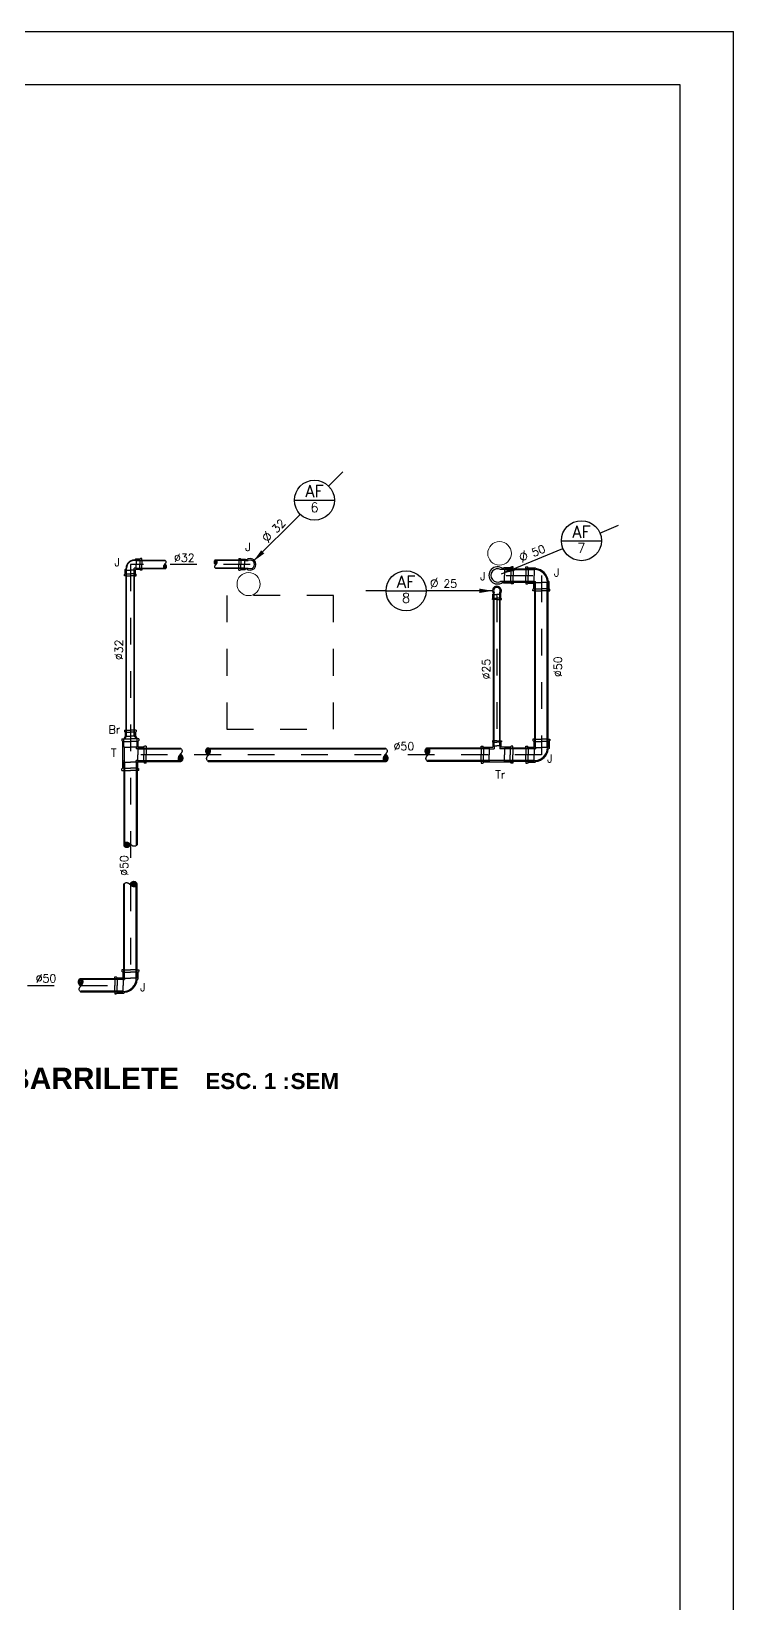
# Model space of a CAD drawing. Header units: millimetres. Extents: x -2485 to 3289, y -257 to 1952.
# Drawn here: x 63.85 to 66.48, y 21.13 to 27.02 of the extents above; entities that cross this region are included whole.
import ezdxf
from ezdxf.enums import TextEntityAlignment as Align

# ---------------------------------------------------------------- set-up
doc = ezdxf.new("R2010")
doc.units = ezdxf.units.MM
doc.header["$LTSCALE"] = 0.3
doc.linetypes.add('HID', pattern=[0.37, 0.07, -0.1, 0.03, -0.1, 0.07])
doc.linetypes.add('HIDDEN2', pattern=[0.1875, 0.125, -0.0625])
for name, color, linetype in [('AF', 4, 'Continuous'), ('PROJEÇÃO', 11, 'HIDDEN2'), ('TEX', 11, 'Continuous'), ('TEXTO', 3, 'Continuous'), ('TUB', 1, 'Continuous'), ('VISTAS', 1, 'Continuous')]:
    doc.layers.add(name, color=color, linetype=linetype)
doc.layers.add('prumada', color=9, linetype='Continuous', lineweight=15)
doc.styles.add('ROMANS', font='romans.shx', dxfattribs={"height": 0.03})
doc.styles.add('SANSSERIFBOLD', font='sasb____.pfb')

# ---------------------------------------------------------------- blocks, each defined once
blk = doc.blocks.new('N22')
at = {"layer": 'TEX'}
blk.add_line((0.3836, 0.1589), (0.4534, 0.1878), dxfattribs=at)
at = {"layer": 'TEX', "color": 5, "linetype": 'Continuous'}
blk.add_line((0.2393, 0.1302), (0.3893, 0.1302), dxfattribs=at)
at = {"layer": 'TEX', "color": 11}
blk.add_line((0.015, 0.0062), (0.245, 0.1015), dxfattribs=at)
at = {"layer": 'TEX', "color": 5, "linetype": 'Continuous'}
blk.add_circle((0.3143, 0.1302), 0.075, dxfattribs=at)
at = {"layer": 'TEX', "color": 11}
blk.add_solid([(0.0643, 0.0176), (0.058, 0.033), (0.015, 0.0062)], dxfattribs=at)
at = {"layer": 'TEX', "color": 5, "style": 'ROMANS'}
blk.add_text('%%c', height=0.04, rotation=22.5, dxfattribs=at).set_placement((0.0892, 0.0459))
at = {"layer": 'TEX', "color": 9, "linetype": 'Continuous', "style": 'ROMANS'}
for tag, height, p in [('L', 0.045, (0.3143, 0.1415)), ('N', 0.036, (0.3143, 0.0852))]:
    blk.add_attdef(tag, text='', height=height, dxfattribs=at).set_placement(p, align=Align.CENTER)
at = {"layer": 'TEX', "color": 5, "linetype": 'Continuous', "style": 'ROMANS'}
blk.add_attdef('N', (0.1351, 0.0689), '', height=0.03, rotation=22.5, dxfattribs=at)
blk = doc.blocks.new('N180')
at = {"layer": 'TEX'}
blk.add_line((-0.4152, 0), (-0.4908, 0), dxfattribs=at)
at = {"layer": 'TEX', "color": 5, "linetype": 'Continuous'}
blk.add_line((-0.4152, 0), (-0.2652, 0), dxfattribs=at)
at = {"layer": 'TEX', "color": 11}
blk.add_line((-0.016, 0), (-0.2652, 0), dxfattribs=at)
blk.add_line((-0.016, 0), (-0.2652, 0), dxfattribs=at)
at = {"layer": 'TEX', "color": 5, "linetype": 'Continuous'}
blk.add_circle((-0.3402, 0), 0.075, dxfattribs=at)
blk.add_circle((-0.3402, 0), 0.075, dxfattribs=at)
at = {"layer": 'TEX', "color": 11}
blk.add_solid([(-0.066, -0.0083), (-0.066, 0.0083), (-0.016, 0)], dxfattribs=at)
blk.add_solid([(-0.066, -0.0083), (-0.066, 0.0083), (-0.016, 0)], dxfattribs=at)
at = {"layer": 'TEX', "color": 5, "style": 'ROMANS'}
blk.add_text('%%c', height=0.04, dxfattribs=at).set_placement((-0.2518, 0.0083))
at = {"layer": 'TEX', "color": 9, "linetype": 'Continuous', "style": 'ROMANS'}
for tag, height, p in [('L', 0.045, (-0.3402, 0.0113)), ('N', 0.036, (-0.3402, -0.0449))]:
    blk.add_attdef(tag, text='', height=height, dxfattribs=at).set_placement(p, align=Align.CENTER)
at = {"layer": 'TEX', "color": 5, "linetype": 'Continuous', "style": 'ROMANS'}
blk.add_attdef('N', (-0.2006, 0.012), '', height=0.03, dxfattribs=at)
blk = doc.blocks.new('n45')
at = {"layer": 'TEX'}
blk.add_line((0.2936, 0.2936), (0.347, 0.347), dxfattribs=at)
at = {"layer": 'TEX', "color": 5, "linetype": 'Continuous'}
blk.add_line((0.1655, 0.2405), (0.3155, 0.2405), dxfattribs=at)
at = {"layer": 'TEX', "color": 11}
blk.add_line((0.0115, 0.0115), (0.1875, 0.1875), dxfattribs=at)
at = {"layer": 'TEX', "color": 5, "linetype": 'Continuous'}
blk.add_circle((0.2405, 0.2405), 0.075, dxfattribs=at)
at = {"layer": 'TEX', "color": 11}
blk.add_solid([(0.0527, 0.0409), (0.0409, 0.0527), (0.0115, 0.0115)], dxfattribs=at)
at = {"layer": 'TEX', "color": 5, "style": 'ROMANS'}
blk.add_text('%%c', height=0.04, rotation=45, dxfattribs=at).set_placement((0.0649, 0.0766))
at = {"layer": 'TEX', "color": 9, "linetype": 'Continuous', "style": 'ROMANS'}
for tag, height, p in [('L', 0.045, (0.2405, 0.2518)), ('N', 0.036, (0.2405, 0.1956))]:
    blk.add_attdef(tag, text='', height=height, dxfattribs=at).set_placement(p, align=Align.CENTER)
at = {"layer": 'TEX', "color": 5, "linetype": 'Continuous', "style": 'ROMANS'}
blk.add_attdef('N', (0.0984, 0.1153), '', height=0.03, rotation=45, dxfattribs=at)
blk = doc.blocks.new('50')
at = {"layer": 'TEX', "color": 9, "style": 'ROMANS'}
blk.add_text('%%c50', height=0.03, dxfattribs=at).set_placement((0, 0))
blk = doc.blocks.new('25')
at = {"layer": 'TEX', "color": 9, "style": 'ROMANS'}
blk.add_text('%%c25', height=0.03, dxfattribs=at).set_placement((0, 0))
blk = doc.blocks.new('32')
at = {"layer": 'TEX', "color": 9, "style": 'ROMANS'}
blk.add_text('%%c32', height=0.03, dxfattribs=at).set_placement((0, 0))
blk = doc.blocks.new('J90A50')
at = {"layer": 'AF', "color": 3}
for p, q in [((0.0239, 0.0285), (0.0208, 0.0254)), ((0.0497, 0.0285), (0.0239, 0.0285)), ((0.0267, 0.025), (0.058, 0.025)), ((0.0267, 0.025), (0.0267, 0)), ((0.0497, 0.0285), (0.0528, 0.0317)), ((0.0497, 0.025), (0.0497, 0)), ((0.0497, -0.025), (0.0497, 0)), ((0.058, 0.0317), (0.0528, 0.0317)), ((0.058, 0.025), (0.058, 0.0317)), ((0.058, 0.025), (0.058, 0)), ((0.058, -0.025), (0.058, 0)), ((-0.0285, -0.0497), (-0.0317, -0.0528)), ((-0.0317, -0.058), (-0.0317, -0.0528)), ((-0.025, -0.058), (-0.0317, -0.058)), ((-0.0285, -0.0239), (-0.0254, -0.0208)), ((-0.0285, -0.0497), (-0.0285, -0.0239)), ((-0.025, -0.0267), (-0.025, -0.058)), ((-0.025, -0.0267), (0, -0.0267)), ((-0.025, -0.0497), (0, -0.0497)), ((-0.025, -0.058), (0, -0.058)), ((0.025, -0.0267), (0, -0.0267)), ((0.025, -0.0497), (0, -0.0497)), ((0.025, -0.058), (0, -0.058)), ((0.0222, -0.0267), (0.0222, -0.0222)), ((0.0267, -0.0222), (0.0222, -0.0222)), ((0.025, -0.0267), (0.025, -0.058)), ((0.025, -0.058), (0.0317, -0.058)), ((0.0267, -0.025), (0.0267, 0)), ((0.0267, -0.025), (0.058, -0.025)), ((0.0497, -0.0285), (0.0285, -0.0285)), ((0.0285, -0.0497), (0.0285, -0.0285)), ((0.0285, -0.0497), (0.0317, -0.0528)), ((0.0317, -0.058), (0.0317, -0.0528)), ((0.0497, -0.0285), (0.0528, -0.0317)), ((0.058, -0.0317), (0.0528, -0.0317)), ((0.058, -0.025), (0.058, -0.0317))]:
    blk.add_line(p, q, dxfattribs=at)
for radius, start, end in [(0.0524, 96.43161, 173.56839), (0.0489, 90, 180)]:
    blk.add_arc((0.0267, -0.0267), radius, start, end, dxfattribs=at)
blk = doc.blocks.new('J90A32')
at = {"layer": 'AF', "color": 3}
for p, q in [((0.0139, 0.016), (0.0159, 0.016)), ((0.022, 0.0139), (0.0139, 0.0139)), ((0.0189, 0.019), (0.0159, 0.016)), ((0.0358, 0.019), (0.0189, 0.019)), ((0.022, 0.016), (0.043, 0.016)), ((0.022, 0.016), (0.022, 0.0139)), ((0.022, 0.0139), (0.022, 0)), ((0.022, -0.0139), (0.022, 0)), ((0.0358, 0.019), (0.0383, 0.0215)), ((0.0358, 0.016), (0.0358, 0)), ((0.0358, -0.016), (0.0358, 0)), ((0.043, 0.0215), (0.0383, 0.0215)), ((0.043, 0.016), (0.043, 0.0215)), ((0.043, 0.016), (0.043, 0)), ((0.043, -0.016), (0.043, 0)), ((-0.019, -0.0358), (-0.0215, -0.0383)), ((-0.0215, -0.043), (-0.0215, -0.0383)), ((-0.016, -0.043), (-0.0215, -0.043)), ((-0.019, -0.0189), (-0.016, -0.0159)), ((-0.019, -0.0358), (-0.019, -0.0189)), ((-0.016, -0.0139), (-0.016, -0.0159)), ((-0.016, -0.022), (-0.016, -0.043)), ((-0.016, -0.022), (-0.0139, -0.022)), ((-0.016, -0.0358), (0, -0.0358)), ((-0.016, -0.043), (0, -0.043)), ((-0.0139, -0.022), (-0.0139, -0.0139)), ((-0.0139, -0.022), (0, -0.022)), ((0.0139, -0.022), (0, -0.022)), ((0.016, -0.0358), (0, -0.0358)), ((0.016, -0.043), (0, -0.043)), ((0.0139, -0.022), (0.0139, -0.0139)), ((0.022, -0.0139), (0.0139, -0.0139)), ((0.016, -0.022), (0.0139, -0.022)), ((0.016, -0.022), (0.016, -0.043)), ((0.016, -0.043), (0.0215, -0.043)), ((0.019, -0.0358), (0.019, -0.019)), ((0.0358, -0.019), (0.019, -0.019)), ((0.019, -0.0358), (0.0215, -0.0383)), ((0.0215, -0.043), (0.0215, -0.0383)), ((0.022, -0.016), (0.022, -0.0139)), ((0.022, -0.016), (0.043, -0.016)), ((0.0358, -0.019), (0.0383, -0.0215)), ((0.043, -0.0215), (0.0383, -0.0215)), ((0.043, -0.016), (0.043, -0.0215))]:
    blk.add_line(p, q, dxfattribs=at)
for radius in [0.0299, 0.0278]:
    blk.add_arc((0.0139, -0.0139), radius, 90, 180, dxfattribs=at)
blk = doc.blocks.new('J90A32c')
at = {"layer": 'AF', "color": 3}
for p in [(0.0358, 0.016), (0.0358, -0.016)]:
    blk.add_line(p, (0.0358, 0), dxfattribs=at)
at = {"layer": 'TUB', "color": 3}
for p, q in [((0.022, 0.0139), (0.0079, 0.0139)), ((0.0159, 0.016), (0.0144, 0.016)), ((0.0189, 0.019), (0.0159, 0.016)), ((0.0358, 0.019), (0.0189, 0.019)), ((0.022, 0.016), (0.043, 0.016)), ((0.022, 0.016), (0.022, 0)), ((0.022, -0.016), (0.022, 0)), ((0.0358, 0.019), (0.0383, 0.0215)), ((0.043, 0.0215), (0.0383, 0.0215)), ((0.043, 0.0215), (0.043, 0)), ((0.043, -0.0215), (0.043, 0)), ((0.022, -0.0139), (0.0079, -0.0139)), ((0.0159, -0.016), (0.0144, -0.016)), ((0.019, -0.0189), (0.016, -0.0159)), ((0.0358, -0.019), (0.0189, -0.019)), ((0.022, -0.016), (0.043, -0.016)), ((0.0358, -0.019), (0.0383, -0.0215)), ((0.043, -0.0215), (0.0383, -0.0215))]:
    blk.add_line(p, q, dxfattribs=at)
for radius, start, end in [(0.0215, 48.08923, 311.91077), (0.016, 60.3137, 299.6863)]:
    blk.add_arc((0, 0), radius, start, end, dxfattribs=at)
blk = doc.blocks.new('T50')
at = {"layer": 'AF', "color": 3}
for p, q in [((-0.0315, 0.0595), (-0.0315, 0.0531)), ((-0.0315, 0.0595), (0, 0.0595)), ((-0.025, 0.0285), (-0.025, 0.0595)), ((0.0315, 0.0595), (0, 0.0595)), ((0.025, 0.0285), (0.025, 0.0595)), ((0.0315, 0.0595), (0.0315, 0.0531)), ((-0.0285, 0.0501), (-0.0315, 0.0531)), ((-0.0285, -0.0501), (-0.0285, 0.0501)), ((-0.0285, 0.022), (-0.0285, 0.025)), ((-0.025, 0.0501), (-0.0162, 0.0501)), ((-0.022, 0.0285), (-0.025, 0.0285)), ((-0.025, 0.0285), (0, 0.0285)), ((-0.022, -0.0285), (-0.022, 0.0285)), ((-0.0162, 0.0501), (0, 0.0501)), ((0.0162, 0.0501), (0, 0.0501)), ((0.025, 0.0285), (0, 0.0285)), ((0.025, 0.0501), (0.0162, 0.0501)), ((0.022, 0.0285), (0.022, 0.022)), ((0.022, 0.0285), (0.025, 0.0285)), ((0.0285, 0.022), (0.022, 0.022)), ((0.0285, 0.0501), (0.0315, 0.0531)), ((0.0285, 0.0501), (0.0285, 0.0285)), ((0.0501, 0.0285), (0.0285, 0.0285)), ((0.0285, 0.025), (0.0595, 0.025)), ((0.0285, 0.022), (0.0285, 0.025)), ((0.0285, 0.025), (0.0285, 0)), ((0.0501, 0.0285), (0.0531, 0.0315)), ((0.0501, 0.025), (0.0501, 0.0162)), ((0.0501, 0.0162), (0.0501, 0)), ((0.0595, 0.0315), (0.0531, 0.0315)), ((0.0595, 0.0315), (0.0595, 0)), ((-0.0285, -0.0501), (-0.0315, -0.0531)), ((-0.0315, -0.0595), (-0.0315, -0.0531)), ((-0.0285, -0.022), (-0.0285, -0.025)), ((-0.025, -0.0285), (-0.025, -0.0595)), ((-0.025, -0.0285), (0, -0.0285)), ((-0.022, -0.0285), (-0.025, -0.0285)), ((-0.025, -0.0501), (-0.0162, -0.0501)), ((-0.0162, -0.0501), (0, -0.0501)), ((0.025, -0.0285), (0, -0.0285)), ((0.0162, -0.0501), (0, -0.0501)), ((0.025, -0.0501), (0.0162, -0.0501)), ((0.022, -0.0285), (0.022, -0.022)), ((0.0285, -0.022), (0.022, -0.022)), ((0.022, -0.0285), (0.025, -0.0285)), ((0.025, -0.0285), (0.025, -0.0595)), ((0.0285, -0.025), (0.0285, 0)), ((0.0285, -0.022), (0.0285, -0.025)), ((0.0285, -0.025), (0.0595, -0.025)), ((0.0285, -0.0501), (0.0285, -0.0285)), ((0.0501, -0.0285), (0.0285, -0.0285)), ((0.0285, -0.0501), (0.0315, -0.0531)), ((0.0315, -0.0595), (0.0315, -0.0531)), ((0.0501, -0.0162), (0.0501, 0)), ((0.0501, -0.025), (0.0501, -0.0162)), ((0.0501, -0.0285), (0.0531, -0.0315)), ((0.0595, -0.0315), (0.0531, -0.0315)), ((0.0595, -0.0315), (0.0595, 0)), ((-0.0315, -0.0595), (0, -0.0595)), ((0.0315, -0.0595), (0, -0.0595))]:
    blk.add_line(p, q, dxfattribs=at)
blk = doc.blocks.new('BR50X32')
at = {"layer": 'AF', "color": 3}
for p, q in [((0, 0.025), (0.031, 0.025)), ((0, 0.025), (0, 0)), ((0, -0.025), (0, 0)), ((0.031, 0.025), (0.031, 0)), ((0.0414, 0.019), (0.031, 0.025)), ((0.031, 0.025), (0.031, 0)), ((0.0406, 0.016), (0.031, 0.0215)), ((0.031, -0.025), (0.031, 0)), ((0.031, -0.025), (0.031, 0)), ((0.0406, 0.0139), (0.0406, 0.016)), ((0.0406, 0.0139), (0.0406, 0)), ((0.0427, 0.0139), (0.0406, 0.0139)), ((0.0406, -0.0139), (0.0406, 0)), ((0.0565, 0.019), (0.0414, 0.019)), ((0.0427, 0.016), (0.0427, 0.0139)), ((0.0427, 0.016), (0.0637, 0.016)), ((0.0565, 0.019), (0.059, 0.0215)), ((0.0565, 0.016), (0.0565, 0)), ((0.0565, -0.016), (0.0565, 0)), ((0.0637, 0.0215), (0.059, 0.0215)), ((0.0637, 0.0215), (0.0637, 0)), ((0.0637, -0.0215), (0.0637, 0)), ((0, -0.025), (0.031, -0.025)), ((0.0406, -0.016), (0.031, -0.0215)), ((0.0414, -0.019), (0.031, -0.025)), ((0.0406, -0.0139), (0.0406, -0.016)), ((0.0427, -0.0139), (0.0406, -0.0139)), ((0.0565, -0.019), (0.0414, -0.019)), ((0.0427, -0.016), (0.0427, -0.0139)), ((0.0427, -0.016), (0.0637, -0.016)), ((0.0565, -0.019), (0.059, -0.0215)), ((0.0637, -0.0215), (0.059, -0.0215))]:
    blk.add_line(p, q, dxfattribs=at)
blk = doc.blocks.new('T50x25')
at = {"layer": 'AF', "color": 3}
for p, q in [((-0.0315, 0.0595), (-0.0315, 0.0531)), ((-0.025, 0.0595), (-0.0315, 0.0595)), ((-0.025, 0.0285), (-0.025, 0.0595)), ((-0.025, 0.0595), (0, 0.0595)), ((0.025, 0.0595), (0, 0.0595)), ((0.025, 0.0285), (0.025, 0.0595)), ((0.025, 0.0595), (0.0315, 0.0595)), ((0.0315, 0.0595), (0.0315, 0.0531)), ((-0.0285, 0.0501), (-0.0315, 0.0531)), ((-0.0285, -0.0501), (-0.0285, 0.0501)), ((-0.025, 0.0501), (-0.0162, 0.0501)), ((-0.025, 0.0285), (0, 0.0285)), ((-0.022, 0.0285), (-0.025, 0.0285)), ((-0.022, -0.0285), (-0.022, 0.0285)), ((-0.0162, 0.0501), (0, 0.0501)), ((0.0162, 0.0501), (0, 0.0501)), ((0.025, 0.0285), (0, 0.0285)), ((0.025, 0.0501), (0.0162, 0.0501)), ((0.022, 0.0285), (0.025, 0.0285)), ((0.022, 0.0285), (0.022, 0.0108)), ((0.033, 0.0108), (0.022, 0.0108)), ((0.0285, 0.0501), (0.0315, 0.0531)), ((0.0285, 0.0501), (0.0285, 0.015)), ((0.0465, 0.015), (0.0285, 0.015)), ((0.033, 0.0125), (0.052, 0.0125)), ((0.033, 0.0125), (0.033, 0)), ((0.0465, 0.015), (0.0485, 0.017)), ((0.0465, 0.0125), (0.0465, 0)), ((0.0465, -0.0125), (0.0465, 0)), ((0.052, 0.017), (0.0485, 0.017)), ((0.052, 0.0125), (0.052, 0.017)), ((0.052, 0), (0.052, 0.0125)), ((0.052, 0), (0.052, -0.0125)), ((-0.0285, -0.0501), (-0.0315, -0.0531)), ((-0.0315, -0.0595), (-0.0315, -0.0531)), ((-0.025, -0.0285), (0, -0.0285)), ((-0.022, -0.0285), (-0.025, -0.0285)), ((-0.025, -0.0285), (-0.025, -0.0595)), ((-0.025, -0.0501), (-0.0162, -0.0501)), ((-0.0162, -0.0501), (0, -0.0501)), ((0.025, -0.0285), (0, -0.0285)), ((0.0162, -0.0501), (0, -0.0501)), ((0.025, -0.0501), (0.0162, -0.0501)), ((0.022, -0.0285), (0.022, -0.0108)), ((0.033, -0.0108), (0.022, -0.0108)), ((0.022, -0.0285), (0.025, -0.0285)), ((0.025, -0.0285), (0.025, -0.0595)), ((0.0465, -0.015), (0.0285, -0.015)), ((0.0285, -0.0501), (0.0285, -0.015)), ((0.0285, -0.0501), (0.0315, -0.0531)), ((0.0315, -0.0595), (0.0315, -0.0531)), ((0.033, -0.0125), (0.033, 0)), ((0.033, -0.0125), (0.052, -0.0125)), ((0.0465, -0.015), (0.0485, -0.017)), ((0.052, -0.017), (0.0485, -0.017)), ((0.052, -0.0125), (0.052, -0.017)), ((-0.025, -0.0595), (-0.0315, -0.0595)), ((-0.025, -0.0595), (0, -0.0595)), ((0.025, -0.0595), (0, -0.0595)), ((0.025, -0.0595), (0.0315, -0.0595))]:
    blk.add_line(p, q, dxfattribs=at)
blk = doc.blocks.new('j90a50c')
at = {"layer": 'AF', "color": 3}
for p, q in [((0.0267, 0.0223), (0.0114, 0.0223)), ((0.0208, 0.0254), (0.0198, 0.0254)), ((0.0239, 0.0285), (0.0208, 0.0254)), ((0.0497, 0.0285), (0.0239, 0.0285)), ((0.0267, 0.025), (0.058, 0.025)), ((0.0267, 0.0223), (0.0267, 0.025)), ((0.0267, 0.0223), (0.0267, 0)), ((0.0267, -0.0223), (0.0267, 0)), ((0.0497, 0.0285), (0.0528, 0.0317)), ((0.0497, 0.025), (0.0497, 0)), ((0.0497, -0.025), (0.0497, 0)), ((0.058, 0.0317), (0.0528, 0.0317)), ((0.058, 0.025), (0.058, 0.0317)), ((0.058, 0.025), (0.058, 0)), ((0.058, -0.025), (0.058, 0)), ((0.0267, -0.0223), (0.0114, -0.0223)), ((0.0208, -0.0254), (0.0198, -0.0254)), ((0.0239, -0.0285), (0.0208, -0.0254)), ((0.0497, -0.0285), (0.0239, -0.0285)), ((0.0267, -0.0223), (0.0267, -0.025)), ((0.0267, -0.025), (0.058, -0.025)), ((0.0497, -0.0285), (0.0528, -0.0317)), ((0.058, -0.0317), (0.0528, -0.0317)), ((0.058, -0.025), (0.058, -0.0317))]:
    blk.add_line(p, q, dxfattribs=at)
for radius, start, end in [(0.0323, 52.01928, 307.98072), (0.025, 62.87325, 297.12675)]:
    blk.add_arc((0, 0), radius, start, end, dxfattribs=at)
blk = doc.blocks.new('J90A25C')
at = {"layer": 'AF', "color": 3}
for p, q in [((0.0142, 0.0108), (0.0063, 0.0108)), ((0.0114, 0.0133), (0.0106, 0.0133)), ((0.0114, 0.0133), (0.0132, 0.015)), ((0.0277, 0.015), (0.0132, 0.015)), ((0.0142, 0.0125), (0.0332, 0.0125)), ((0.0142, 0.0125), (0.0142, 0)), ((0.0142, -0.0125), (0.0142, 0)), ((0.0277, 0.015), (0.0297, 0.017)), ((0.0277, 0.0125), (0.0277, 0)), ((0.0277, -0.0125), (0.0277, 0)), ((0.0332, 0.017), (0.0297, 0.017)), ((0.0332, 0), (0.0332, 0.017)), ((0.0332, 0), (0.0332, -0.017)), ((0.0142, -0.0108), (0.0063, -0.0108)), ((0.0114, -0.0133), (0.0106, -0.0133)), ((0.0114, -0.0133), (0.0132, -0.015)), ((0.0277, -0.015), (0.0132, -0.015)), ((0.0142, -0.0125), (0.0332, -0.0125)), ((0.0277, -0.015), (0.0297, -0.017)), ((0.0332, -0.017), (0.0297, -0.017))]:
    blk.add_line(p, q, dxfattribs=at)
blk.add_lwpolyline([(0.0332, 0.017), (0.0332, 0.017), (0.0332, 0.017), (0.0332, 0.017)], dxfattribs=at)
blk.add_lwpolyline([(0.0332, 0.017), (0.0332, 0.017), (0.0332, 0.017), (0.0332, 0.017)], dxfattribs=at)
for radius, start, end in [(0.017, 51.36065, 180), (0.017, 180, 308.63935), (0.0125, 59.76871, 180), (0.0125, 180, 300.23129)]:
    blk.add_arc((0, 0), radius, start, end, dxfattribs=at)
blk = doc.blocks.new('BA50')
at = {"layer": 'AF', "color": 7}
for p, q in [((-0.0083, -0.0112), (0.0032, 0.0004)), ((-0.0018, 0.0003), (-0.0027, -0.0007)), ((-0.0009, 0.0013), (-0.0018, 0.0003)), ((-0.0001, 0.0023), (-0.0009, 0.0013)), ((0.0007, 0.0032), (-0.0001, 0.0023)), ((0, 0.025), (0.0023, 0.0227)), ((0.0037, 0), (0.0005, 0.0031)), ((0.0015, 0.0041), (0.0007, 0.0032)), ((0.0022, 0.005), (0.0015, 0.0041)), ((0.0028, 0.0059), (0.0022, 0.005)), ((0.0023, 0.0227), (0.0039, 0.0206)), ((0.0034, 0.0067), (0.0028, 0.0059)), ((0.0039, 0.0075), (0.0034, 0.0067)), ((0.006, -0.0028), (0.0037, 0)), ((0.0039, 0.0206), (0.005, 0.0186)), ((0.0044, 0.0084), (0.0039, 0.0075)), ((0.0048, 0.0093), (0.0044, 0.0084)), ((0.0052, 0.0103), (0.0048, 0.0093)), ((0.005, 0.0186), (0.0057, 0.0169)), ((0.0056, 0.0114), (0.0052, 0.0103)), ((0.0059, 0.0126), (0.0056, 0.0114)), ((0.0057, 0.0169), (0.006, 0.0153)), ((0.006, 0.0139), (0.0059, 0.0126)), ((0.006, 0.0153), (0.006, 0.0139)), ((-0.0086, -0.0133), (-0.0087, -0.0144)), ((-0.0087, -0.0144), (-0.0086, -0.0155)), ((-0.0085, -0.0121), (-0.0086, -0.0133)), ((-0.0086, -0.0155), (-0.0085, -0.0166)), ((-0.0085, -0.0166), (0.0057, -0.0024)), ((-0.0083, -0.0111), (-0.0085, -0.0121)), ((-0.0085, -0.0166), (-0.0083, -0.0177)), ((-0.008, -0.01), (-0.0083, -0.0111)), ((-0.0083, -0.0177), (-0.008, -0.0188)), ((-0.0077, -0.0089), (-0.008, -0.01)), ((-0.008, -0.0188), (-0.0075, -0.0198)), ((-0.0073, -0.0079), (-0.0077, -0.0089)), ((-0.0075, -0.0198), (-0.007, -0.0208)), ((-0.0068, -0.0069), (-0.0073, -0.0079)), ((-0.0072, -0.0204), (0.0077, -0.0055)), ((-0.007, -0.0208), (-0.0063, -0.0216)), ((-0.0063, -0.0059), (-0.0068, -0.0069)), ((-0.0057, -0.0048), (-0.0063, -0.0059)), ((-0.0063, -0.0216), (-0.0056, -0.0224)), ((-0.005, -0.0038), (-0.0057, -0.0048)), ((-0.0056, -0.0224), (-0.0048, -0.0231)), ((-0.0043, -0.0028), (-0.005, -0.0038)), ((-0.0048, -0.0231), (-0.0039, -0.0237)), ((-0.0047, -0.0232), (0.0092, -0.0093)), ((-0.0035, -0.0017), (-0.0043, -0.0028)), ((-0.0039, -0.0237), (-0.0029, -0.0242)), ((-0.0027, -0.0007), (-0.0035, -0.0017)), ((-0.0029, -0.0242), (-0.0019, -0.0246)), ((-0.0019, -0.0246), (-0.001, -0.0249)), ((-0.0011, -0.0248), (0.0095, -0.0142)), ((-0.001, -0.0249), (0, -0.025)), ((0, -0.025), (0.0009, -0.025)), ((0.0009, -0.025), (0.0018, -0.0249)), ((0.0018, -0.0249), (0.0027, -0.0246)), ((0.0027, -0.0246), (0.0035, -0.0243)), ((0.0035, -0.0243), (0.0043, -0.0239)), ((0.0043, -0.0239), (0.0051, -0.0234)), ((0.0051, -0.0234), (0.0058, -0.0229)), ((0.0058, -0.0229), (0.0064, -0.0223)), ((0.0077, -0.0054), (0.006, -0.0028)), ((0.0064, -0.0223), (0.0069, -0.0217)), ((0.0069, -0.0217), (0.0075, -0.021)), ((0.0075, -0.021), (0.0079, -0.0203)), ((0.0088, -0.0078), (0.0077, -0.0054)), ((0.0079, -0.0203), (0.0083, -0.0195)), ((0.0083, -0.0195), (0.0087, -0.0186)), ((0.0087, -0.0186), (0.009, -0.0176)), ((0.0094, -0.0099), (0.0088, -0.0078)), ((0.009, -0.0176), (0.0092, -0.0164)), ((0.0092, -0.0164), (0.0094, -0.0151)), ((0.0096, -0.0118), (0.0094, -0.0099)), ((0.0094, -0.0151), (0.0096, -0.0135)), ((0.0096, -0.0135), (0.0096, -0.0118))]:
    blk.add_line(p, q, dxfattribs=at)
blk = doc.blocks.new('BA50T')
at = {"layer": 'AF', "color": 3, "linetype": 'Continuous'}
for p, q in [((0, 0.025), (0.1591, 0.025)), ((0, 0.022), (0.1591, 0.022)), ((0, -0.022), (0.1591, -0.022)), ((0, -0.025), (0.1591, -0.025))]:
    blk.add_line(p, q, dxfattribs=at)
at = {"layer": 'AF'}
blk.add_blockref('BA50', (0.1591, 0), dxfattribs=at)
blk = doc.blocks.new('BA32')
at = {"layer": 'AF', "color": 7}
for p, q in [((-0.0053, -0.0071), (0.0021, 0.0003)), ((-0.0012, 0.0002), (-0.0017, -0.0005)), ((-0.0006, 0.0008), (-0.0012, 0.0002)), ((-0.0001, 0.0015), (-0.0006, 0.0008)), ((0.0004, 0.0021), (-0.0001, 0.0015)), ((0, 0.016), (0.0014, 0.0145)), ((0.0024, 0), (0.0003, 0.002)), ((0.0009, 0.0027), (0.0004, 0.0021)), ((0.0014, 0.0032), (0.0009, 0.0027)), ((0.0014, 0.0145), (0.0025, 0.0132)), ((0.0018, 0.0037), (0.0014, 0.0032)), ((0.0022, 0.0043), (0.0018, 0.0037)), ((0.0025, 0.0048), (0.0022, 0.0043)), ((0.0039, -0.0018), (0.0024, 0)), ((0.0025, 0.0132), (0.0032, 0.0119)), ((0.0028, 0.0054), (0.0025, 0.0048)), ((0.0031, 0.006), (0.0028, 0.0054)), ((0.0033, 0.0066), (0.0031, 0.006)), ((0.0032, 0.0119), (0.0036, 0.0108)), ((0.0036, 0.0073), (0.0033, 0.0066)), ((0.0036, 0.0108), (0.0038, 0.0098)), ((0.0037, 0.008), (0.0036, 0.0073)), ((0.0039, 0.0089), (0.0037, 0.008)), ((0.0038, 0.0098), (0.0039, 0.0089)), ((-0.0054, -0.0078), (-0.0055, -0.0085)), ((-0.0055, -0.0085), (-0.0055, -0.0092)), ((-0.0055, -0.0092), (-0.0055, -0.0099)), ((-0.0055, -0.0099), (-0.0054, -0.0107)), ((-0.0054, -0.0106), (0.0036, -0.0015)), ((-0.0053, -0.0071), (-0.0054, -0.0078)), ((-0.0054, -0.0107), (-0.0053, -0.0114)), ((-0.0051, -0.0064), (-0.0053, -0.0071)), ((-0.0053, -0.0114), (-0.0051, -0.012)), ((-0.0049, -0.0057), (-0.0051, -0.0064)), ((-0.0051, -0.012), (-0.0048, -0.0127)), ((-0.0047, -0.0051), (-0.0049, -0.0057)), ((-0.0048, -0.0127), (-0.0045, -0.0133)), ((-0.0044, -0.0044), (-0.0047, -0.0051)), ((-0.0046, -0.0131), (0.005, -0.0035)), ((-0.0045, -0.0133), (-0.0041, -0.0139)), ((-0.004, -0.0038), (-0.0044, -0.0044)), ((-0.0041, -0.0139), (-0.0036, -0.0144)), ((-0.0036, -0.0031), (-0.004, -0.0038)), ((-0.0032, -0.0024), (-0.0036, -0.0031)), ((-0.0036, -0.0144), (-0.003, -0.0148)), ((-0.0027, -0.0018), (-0.0032, -0.0024)), ((-0.003, -0.0148), (0.0059, -0.0059)), ((-0.003, -0.0148), (-0.0025, -0.0152)), ((-0.0022, -0.0011), (-0.0027, -0.0018)), ((-0.0025, -0.0152), (-0.0019, -0.0155)), ((-0.0017, -0.0005), (-0.0022, -0.0011)), ((-0.0019, -0.0155), (-0.0012, -0.0158)), ((-0.0012, -0.0158), (-0.0006, -0.0159)), ((-0.0007, -0.0159), (0.0061, -0.0091)), ((-0.0006, -0.0159), (0, -0.016)), ((0, -0.016), (0.0006, -0.016)), ((0.0006, -0.016), (0.0012, -0.0159)), ((0.0012, -0.0159), (0.0017, -0.0158)), ((0.0017, -0.0158), (0.0023, -0.0155)), ((0.0023, -0.0155), (0.0028, -0.0153)), ((0.0028, -0.0153), (0.0032, -0.015)), ((0.0032, -0.015), (0.0037, -0.0146)), ((0.0037, -0.0146), (0.0041, -0.0143)), ((0.0049, -0.0035), (0.0039, -0.0018)), ((0.0041, -0.0143), (0.0044, -0.0139)), ((0.0044, -0.0139), (0.0048, -0.0135)), ((0.0048, -0.0135), (0.0051, -0.013)), ((0.0056, -0.005), (0.0049, -0.0035)), ((0.0051, -0.013), (0.0053, -0.0125)), ((0.0053, -0.0125), (0.0055, -0.0119)), ((0.0055, -0.0119), (0.0057, -0.0113)), ((0.006, -0.0063), (0.0056, -0.005)), ((0.0057, -0.0113), (0.0059, -0.0105)), ((0.0059, -0.0105), (0.006, -0.0096)), ((0.0061, -0.0076), (0.006, -0.0063)), ((0.006, -0.0096), (0.0061, -0.0087)), ((0.0061, -0.0087), (0.0061, -0.0076))]:
    blk.add_line(p, q, dxfattribs=at)
blk = doc.blocks.new('BA32T')
at = {"color": 3}
for p, q in [((0, 0.016), (0.1072, 0.016)), ((0, 0.0139), (0.1072, 0.0139)), ((0, -0.0139), (0.1072, -0.0139)), ((0, -0.016), (0.1072, -0.016))]:
    blk.add_line(p, q, dxfattribs=at)
at = {"layer": 'AF'}
blk.add_blockref('BA32', (0.1072, 0), dxfattribs=at)
blk = doc.blocks.new('PN')
at = {"layer": 'TEX', "color": 3, "linetype": 'Continuous', "style": 'SANSSERIFBOLD'}
blk.add_text('ESC. 1 :', height=0.06, dxfattribs=at).set_placement((-0.078, 0.0123), align=Align.CENTER)
at = {"layer": 'TEX', "color": 9, "style": 'SANSSERIFBOLD'}
blk.add_attdef('NOME', text='', height=0.08, dxfattribs=at).set_placement((-0.3353, 0.0123), align=Align.RIGHT)
at = {"layer": 'TEX', "color": 3, "style": 'SANSSERIFBOLD'}
blk.add_attdef('ESCALA', (0.0825, 0.0123), '', height=0.06, dxfattribs=at)

msp = doc.modelspace()

# ---------------------------------------------------------------- linework, layer by layer
at = {"color": 4, "linetype": 'Continuous'}
for p in [(49.86, 27.019655), (66.48, 15.339655)]:
    msp.add_line(p, (66.48, 27.019655), dxfattribs=at)
at = {"color": 12, "linetype": 'Continuous'}
for p, q in [((66.28, 26.819655), (50.36, 26.819655)), ((66.28, 15.539655), (66.28, 26.819655))]:
    msp.add_line(p, q, dxfattribs=at)
at = {"color": 3, "linetype": 'Continuous'}
for p, q in [((65.622859, 25.00536), (65.733968, 25.00536)), ((65.622859, 25.00236), (65.733968, 25.00236)), ((65.622859, 24.95836), (65.733968, 24.95836)), ((65.622859, 24.95536), (65.733968, 24.95536)), ((65.735635, 24.33481), (65.735635, 24.953693)), ((65.738635, 24.33481), (65.738635, 24.953693)), ((65.782635, 24.33481), (65.782635, 24.953693)), ((65.785635, 24.33481), (65.785635, 24.953693)), ((65.733968, 24.333143), (65.622365, 24.333143)), ((65.733968, 24.330143), (65.622365, 24.330143)), ((65.733968, 24.286143), (65.622365, 24.286143)), ((65.733968, 24.283143), (65.622365, 24.283143))]:
    msp.add_line(p, q, dxfattribs=at)
at = {"layer": 'AF', "color": 3}
for p, q in [((64.205238, 24.377232), (64.205238, 24.999762)), ((64.207338, 24.377232), (64.207338, 24.999762)), ((64.235138, 24.377232), (64.235138, 24.999762)), ((64.237238, 24.377232), (64.237238, 24.999762)), ((65.581365, 24.341143), (65.581365, 24.908476)), ((65.583065, 24.341143), (65.583065, 24.908476)), ((65.604665, 24.341143), (65.604665, 24.908476)), ((65.606365, 24.341143), (65.606365, 24.908476))]:
    msp.add_line(p, q, dxfattribs=at)
at = {"layer": 'AF', "color": 3, "linetype": 'Continuous'}
for p, q in [((64.512656, 24.333143), (65.176756, 24.333143)), ((64.512656, 24.330143), (65.176756, 24.330143)), ((64.512656, 24.286143), (65.176756, 24.286143)), ((64.512656, 24.283143), (65.176756, 24.283143)), ((65.565365, 24.333143), (65.33408, 24.333143)), ((65.565365, 24.330143), (65.33408, 24.330143)), ((65.565365, 24.286143), (65.33408, 24.286143)), ((65.565365, 24.283143), (65.33408, 24.283143)), ((64.196238, 24.279643), (64.196238, 23.970742)), ((64.199238, 24.279643), (64.199238, 23.970742)), ((64.243238, 24.279643), (64.243238, 23.970742)), ((64.246238, 24.279643), (64.246238, 23.970742)), ((64.196238, 23.469827), (64.196238, 23.822679)), ((64.199238, 23.469827), (64.199238, 23.822679)), ((64.243238, 23.469827), (64.243238, 23.822679)), ((64.246238, 23.469827), (64.246238, 23.822679))]:
    msp.add_line(p, q, dxfattribs=at)
at = {"layer": 'PROJEÇÃO'}
msp.add_lwpolyline([(64.582442, 24.404506), (64.982442, 24.404506), (64.982442, 24.904506), (64.582442, 24.904506)], close=True, dxfattribs=at)
at = {"layer": 'prumada'}
for centre, radius in [((65.603762, 25.062927), 0.04415), ((64.663992, 24.947956), 0.04345)]:
    msp.add_circle(centre, radius, dxfattribs=at)
at = {"layer": 'TUB', "linetype": 'HID'}
for p, q in [((64.670142, 25.021762), (64.221238, 25.021762)), ((64.221238, 25.021762), (64.221238, 23.44316)), ((65.628443, 24.98036), (65.760635, 24.98036)), ((65.760635, 24.98036), (65.760635, 24.308143)), ((65.593865, 24.905676), (65.593865, 24.308143)), ((65.760635, 24.308143), (64.221238, 24.308143)), ((63.635806, 23.44316), (64.221238, 23.44316))]:
    msp.add_line(p, q, dxfattribs=at)

# ---------------------------------------------------------------- block references
at = {"layer": 'AF'}
msp.add_blockref('BA50', (65.176756, 24.308143), dxfattribs=at)
for p, rotation in [((65.33408, 24.308143), 180), ((64.221238, 23.970742), 270), ((64.221238, 23.822679), 90)]:
    msp.add_blockref('BA50', p, dxfattribs=dict(at, rotation=rotation))
at = {"layer": 'prumada'}
ref = msp.add_blockref('n45', (64.670142, 25.021762), dxfattribs=at)
ref.add_attrib('L', 'AF', dxfattribs={"layer": 'TEX', "color": 9, "linetype": 'Continuous', "height": 0.045, "style": 'ROMANS'}).set_placement((64.910689, 25.273602), align=Align.CENTER)
ref.add_attrib('N', '6', dxfattribs={"layer": 'TEX', "color": 9, "linetype": 'Continuous', "height": 0.036, "style": 'ROMANS'}).set_placement((64.910689, 25.217366), align=Align.CENTER)
ref.add_attrib('N', '32', (64.768561, 25.137091), dxfattribs={"layer": 'TEX', "color": 5, "linetype": 'Continuous', "height": 0.03, "rotation": 45, "style": 'ROMANS'})
ref = msp.add_blockref('N22', (65.596193, 24.98036), dxfattribs=at)
ref.add_attrib('L', 'AF', dxfattribs={"layer": 'TEX', "color": 9, "linetype": 'Continuous', "height": 0.045, "style": 'ROMANS'}).set_placement((65.910483, 25.121836), align=Align.CENTER)
ref.add_attrib('N', '7', dxfattribs={"layer": 'TEX', "color": 9, "linetype": 'Continuous', "height": 0.036, "style": 'ROMANS'}).set_placement((65.910483, 25.0656), align=Align.CENTER)
ref.add_attrib('N', '50', (65.731254, 25.049247), dxfattribs={"layer": 'TEX', "color": 5, "linetype": 'Continuous', "height": 0.03, "rotation": 22.5, "style": 'ROMANS'})
ref = msp.add_blockref('N180', (65.593865, 24.922676), dxfattribs=at)
ref.add_attrib('L', 'AF', dxfattribs={"layer": 'TEX', "color": 9, "linetype": 'Continuous', "height": 0.045, "style": 'ROMANS'}).set_placement((65.253679, 24.933969), align=Align.CENTER)
ref.add_attrib('N', '8', dxfattribs={"layer": 'TEX', "color": 9, "linetype": 'Continuous', "height": 0.036, "style": 'ROMANS'}).set_placement((65.253679, 24.877733), align=Align.CENTER)
ref.add_attrib('N', '25', (65.393225, 24.934634), dxfattribs={"layer": 'TEX', "color": 5, "linetype": 'Continuous', "height": 0.03, "style": 'ROMANS'})
at = {"layer": 'TEXTO'}
for name, p in [('32', (64.384559, 25.031333)), ('50', (65.206921, 24.324938)), ('50', (63.866639, 23.454452))]:
    msp.add_blockref(name, p, dxfattribs=at)
at = {"layer": 'TEXTO', "rotation": 90}
for name, p in [('32', (64.193337, 24.662867)), ('25', (65.568826, 24.590409)), ('50', (65.837191, 24.599507)), ('50', (64.212722, 23.853993))]:
    msp.add_blockref(name, p, dxfattribs=at)
at = {"layer": 'TUB'}
for name, p in [('J90A32', (64.221238, 25.021762)), ('j90a50c', (65.596193, 24.98036)), ('T50', (64.221238, 24.308143))]:
    msp.add_blockref(name, p, dxfattribs=at)
for name, p, rotation in [('J90A32c', (64.670142, 25.021762), 180), ('J90A50', (65.760635, 24.98036), 270), ('J90A25C', (65.593865, 24.922676), 270), ('BR50X32', (64.221238, 24.336643), 90), ('T50x25', (65.593865, 24.308143), 90), ('J90A50', (65.760635, 24.308143), 180), ('J90A50', (64.221238, 23.44316), 180)]:
    msp.add_blockref(name, p, dxfattribs=dict(at, rotation=rotation))
msp.add_blockref('PN', (64.738554, 23.0425), dxfattribs=at).add_auto_attribs({'NOME': 'DETALHE BARRILETE', 'ESCALA': 'SEM'})
at = {"layer": 'VISTAS', "linetype": 'HID'}
for name, p in [('BA32T', (64.243238, 25.021762)), ('BA50T', (64.249738, 24.308143))]:
    msp.add_blockref(name, p, dxfattribs=at)
at = {"layer": 'VISTAS', "linetype": 'HID', "rotation": 180}
for name, p in [('BA32T', (64.648142, 25.021762)), ('BA50', (64.512656, 24.308143)), ('BA50T', (64.194571, 23.44316))]:
    msp.add_blockref(name, p, dxfattribs=at)

# ---------------------------------------------------------------- texts
at = {"layer": 'TEX', "color": 9, "style": 'ROMANS'}
for s, p in [('J', (64.651461, 25.07196)), ('J', (64.161241, 25.014991)), ('J', (65.530623, 24.962321)), ('J', (65.807394, 24.976628)), ('Br', (64.139505, 24.38755)), ('T', (64.148534, 24.299667)), ('J', (65.781828, 24.279088)), ('Tr', (65.587899, 24.219161)), ('J', (64.257352, 23.421685))]:
    msp.add_text(s, height=0.03, dxfattribs=at).set_placement(p)

doc.saveas('drawing.dxf')
